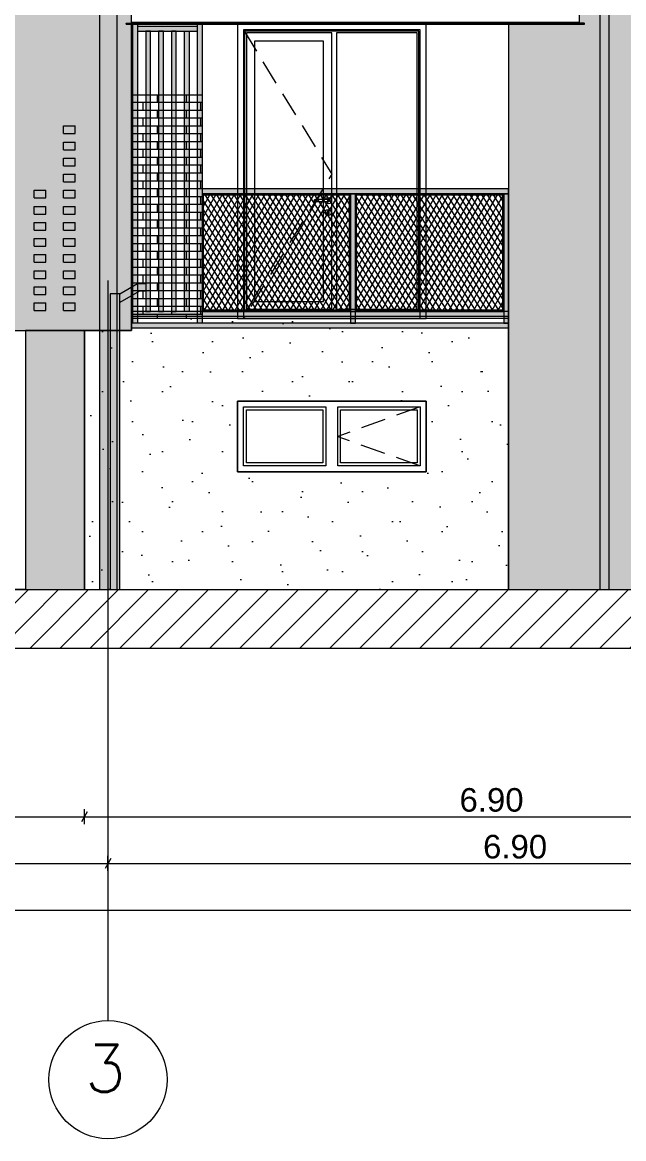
# Model space of a CAD drawing. Header units: millimetres. Extents: x 476244520 to 476657119, y 4620824743 to 4621446928.
# Drawn here: x 476552802 to 476557907, y 4621065785 to 4621075260 of the extents above; entities that cross this region are included whole.
import ezdxf

# ---------------------------------------------------------------- set-up
doc = ezdxf.new("R2010")
doc.units = ezdxf.units.MM
doc.header["$MEASUREMENT"] = 0
doc.linetypes.add('Hidden Line', pattern=[317.5, 211.666667, -105.833333])
for name, color, linetype, lineweight in [('0_Pen_No__250_Pen_No__255', 255, 'Continuous', 0), ('0_Pen_No__250_Pen_No__7', 7, 'Continuous', 0), ('2D Drafting - General_Pen_No__30_Pen_No__9_Pen_No__9_Pen_No__253', 252, 'Continuous', 0), ('2D Drafting - General_Pen_No__30_Pen_No__9_Pen_No__9_Pen_No__7', 7, 'Continuous', 0), ('2D Drafting - General_Pen_No__7_Pen_No__250', 7, 'Continuous', 0), ('2D Drafting - General_Pen_No__7_Pen_No__7', 7, 'Continuous', 0), ('a-iataki_Pen_No__5_Pen_No__5_Pen_No__142', 142, 'Continuous', 0), ('New_2D Drafting - General_Pen_No__30_Pen_No__9_Pen_No__9_Pen_No__255', 255, 'Continuous', 0), ('New_2D Drafting - General_Pen_No__30_Pen_No__9_Pen_No__9_Pen_No__7', 7, 'Continuous', 0), ('New_2D Drafting - General_Pen_No__4', 7, 'Continuous', 0), ('New_2D Drafting - General_Pen_No__42', 250, 'Continuous', 0), ('New_2D Drafting - General_Pen_No__7', 7, 'Continuous', 0), ('New_Structural - Bearing_Pen_No__250', 7, 'Continuous', 0), ('New_Structural - Bearing_Pen_No__7', 7, 'Continuous', 0), ('Structural - Bearing_Pen_No__250', 7, 'Continuous', 0), ('Structural - Bearing_Pen_No__7', 7, 'Continuous', 0), ('zoma_Pen_No__142', 142, 'Continuous', 0), ('zoma_Pen_No__5_Pen_No__5_Pen_No__142', 142, 'Continuous', 0)]:
    doc.layers.add(name, color=color, linetype=linetype, lineweight=lineweight)
doc.layers.add('New_2D Drafting - General_Pen_No__30_Pen_No__9_Pen_No__9_Pen_No__254', color=7, linetype='Continuous', lineweight=0, true_color=0xcccccc)
doc.layers.add('zoma', color=7, linetype='Continuous')
doc.styles.add('GENERATED_STYLE_2', font='arial.ttf')
doc.dimstyles.new('GENERATED_STYLE__1', dxfattribs={"dimtxt": 200, "dimasz": 64.421331, "dimexe": 0.18, "dimexo": 3, "dimgap": 0.09, "dimtad": 1, "dimtih": 1, "dimtoh": 1, "dimlfac": 0.001, "dimzin": 0, "dimdsep": 46, "dimtxsty": 'GENERATED_STYLE_2', "dimblk": 'ARROWHEAD_2', "dimblk1": 'ARROWHEAD_2', "dimblk2": 'ARROWHEAD_2', "dimcen": 0.09, "dimclrd": 142, "dimclre": 142, "dimclrt": 142, "dimadec": 0, "dimazin": 0, "dimtfac": 1, "dimtdec": 4, "dimtmove": 0, "dimatfit": 3, "dimfxl": 1, "dimtolj": 1, "dimtzin": 0, "dimarcsym": 0})
pattern_1 = [(60, (476844527.15, 4621385791.044), (-38.971143, 22.5), []), (122.833095, (476844527.15, 4621385791.044), (36.8060797, 18.75), [])]

# ---------------------------------------------------------------- blocks, each defined once
blk = doc.blocks.new('*D167', base_point=(476844527.1, 4621385791))
at = {"layer": 'zoma_Pen_No__142', "color": 142, "linetype": 'Continuous', "lineweight": 0, "transparency": 16777216}
for p, q in [((476546653.6, 4621068162.8), (476546604.7, 4621068078.1)), ((476546629.2, 4621068056.9), (476546629.2, 4621068184)), ((476553553.6, 4621068162.8), (476553504.7, 4621068078.1)), ((476553529.2, 4621068056.9), (476553529.2, 4621068184)), ((476546629.2, 4621068120.4), (476553529.2, 4621068120.4))]:
    blk.add_line(p, q, dxfattribs=at)
at = {"layer": 'zoma_Pen_No__142', "color": 142, "lineweight": 0, "transparency": 16777216, "insert": (476549813.1, 4621068160.4), "char_height": 200, "attachment_point": 7, "style": 'GENERATED_STYLE_2'}
blk.add_mtext('\\A1;{\\pql;\\fArial CYR|b0|i0|c204|p34;6.90}', dxfattribs=at)
blk = doc.blocks.new('ARROWHEAD_2')
at = {"color": 0, "linetype": 'Continuous', "lineweight": 0}
for p, q in [((0, 0), (-1, 0)), ((-0.38, -0.66), (0.38, 0.66))]:
    blk.add_line(p, q, dxfattribs=at)
blk = doc.blocks.new('*D168', base_point=(476844527.1, 4621385791))
at = {"layer": 'zoma_Pen_No__142', "color": 142, "linetype": 'Continuous', "lineweight": 0, "transparency": 16777216}
for p, q in [((476553553.6, 4621068162.8), (476553504.7, 4621068078.1)), ((476553529.2, 4621068056.9), (476553529.2, 4621068184)), ((476560453.6, 4621068162.8), (476560404.7, 4621068078.1)), ((476560429.2, 4621068056.9), (476560429.2, 4621068184)), ((476553529.2, 4621068120.4), (476560429.2, 4621068120.4))]:
    blk.add_line(p, q, dxfattribs=at)
at = {"layer": 'zoma_Pen_No__142', "color": 142, "lineweight": 0, "transparency": 16777216, "insert": (476556713.1, 4621068160.4), "char_height": 200, "attachment_point": 7, "style": 'GENERATED_STYLE_2'}
blk.add_mtext('\\A1;{\\pql;\\fArial CYR|b0|i0|c204|p34;6.90}', dxfattribs=at)
blk = doc.blocks.new('*D172', base_point=(476844527.1, 4621385791))
at = {"layer": 'zoma_Pen_No__142', "color": 142, "linetype": 'Continuous', "lineweight": 0, "transparency": 16777216}
for p, q in [((476539702.8, 4621067661.4), (476539702.8, 4621067788.5)), ((476581502.8, 4621067661.4), (476581502.8, 4621067788.5)), ((476539661.3, 4621067725), (476539702.8, 4621067725)), ((476539727.3, 4621067767.3), (476539678.3, 4621067682.6)), ((476539702.8, 4621067725), (476581502.8, 4621067725)), ((476581478.3, 4621067682.6), (476581527.3, 4621067767.3)), ((476581502.8, 4621067725), (476581544.2, 4621067725))]:
    blk.add_line(p, q, dxfattribs=at)
at = {"layer": 'zoma_Pen_No__142', "color": 142, "lineweight": 0, "transparency": 16777216, "insert": (476560260.9, 4621067765), "char_height": 200, "attachment_point": 7, "style": 'GENERATED_STYLE_2'}
blk.add_mtext('\\A1;{\\pql;\\fArial CYR|b0|i0|c204|p34;41.80}', dxfattribs=at)
blk = doc.blocks.new('*D176', base_point=(476844527.1, 4621385791))
at = {"layer": 'zoma_Pen_No__142', "color": 142, "linetype": 'Continuous', "lineweight": 0, "transparency": 16777216}
for p, q in [((476546854, 4621068559.8), (476546805.1, 4621068475)), ((476546829.5, 4621068453.8), (476546829.5, 4621068581)), ((476553353.5, 4621068559.8), (476553304.5, 4621068475)), ((476553329, 4621068453.8), (476553329, 4621068581)), ((476546829.5, 4621068517.4), (476553329, 4621068517.4))]:
    blk.add_line(p, q, dxfattribs=at)
at = {"layer": 'zoma_Pen_No__142', "color": 142, "lineweight": 0, "transparency": 16777216, "insert": (476549813.2, 4621068557.4), "char_height": 200, "attachment_point": 7, "style": 'GENERATED_STYLE_2'}
blk.add_mtext('\\A1;{\\pql;\\fArial CYR|b0|i0|c204|p34;6.50}', dxfattribs=at)
blk = doc.blocks.new('*D177', base_point=(476844527.1, 4621385791))
at = {"layer": 'zoma_Pen_No__142', "color": 142, "linetype": 'Continuous', "lineweight": 0, "transparency": 16777216}
for p, q in [((476553353.5, 4621068559.8), (476553304.5, 4621068475)), ((476553329, 4621068453.8), (476553329, 4621068581)), ((476560254, 4621068559.8), (476560205.1, 4621068475)), ((476560229.5, 4621068453.8), (476560229.5, 4621068581)), ((476553329, 4621068517.4), (476560229.5, 4621068517.4))]:
    blk.add_line(p, q, dxfattribs=at)
at = {"layer": 'zoma_Pen_No__142', "color": 142, "lineweight": 0, "transparency": 16777216, "char_height": 200, "attachment_point": 7, "style": 'GENERATED_STYLE_2'}
for s, insert in [('\\A1;{\\pql;\\fArial CYR|b0|i0|c204|p34;6.90}', (476556513.2, 4621068557.4)), ('\\A1;{\\pql;\\fArial CYR|b0|i0|c204|p34;0.40}', (476559672.9, 4621068557.4))]:
    blk.add_mtext(s, dxfattribs=dict(at, insert=insert))

msp = doc.modelspace()

# ---------------------------------------------------------------- hatches: boundary and pattern name
at = {"layer": '0_Pen_No__250_Pen_No__255', "linetype": 'Continuous', "lineweight": 0, "true_color": 0x3f3f3f}
for points in [[(476557784.01, 4621070445.479), (476557784.01, 4621082420.346), (476557704.011, 4621082420.346), (476557704.011, 4621070445.479)], [(476553629.122, 4621072882.158), (476553629.122, 4621072955.662), (476553779.014, 4621073042.291), (476553849.014, 4621073042.291), (476553849.014, 4621072978.291), (476553795.458, 4621072978.291)], [(476553629.122, 4621070445.464), (476553629.122, 4621072955.662), (476553548.953, 4621072955.662), (476553548.886, 4621070445.463)]]:
    msp.add_hatch(color=250, dxfattribs=at).paths.add_polyline_path(points)
at = {"layer": '2D Drafting - General_Pen_No__30_Pen_No__9_Pen_No__9_Pen_No__253', "linetype": 'Continuous', "lineweight": 0}
h = msp.add_hatch(dxfattribs=at)
h.set_pattern_fill('BRICK___RUNNING_BOND', color=252, style=0, pattern_type=2)
h.set_pattern_definition([(0, (476584677.18, 4621075479.1), (0, 66.64), []), (90, (476584677.18, 4621075479.1), (-244.8, 0), [66.64, -66.64]), (90, (476584799.58, 4621075545.74), (-244.8, 0), [66.64, -66.64])])
h.paths.add_polyline_path([(476539459.138, 4621072645.531), (476540629.005, 4621072645.531), (476540629.014, 4621075245.539), (476540629.014, 4621076667.176), (476540629.014, 4621084845.531), (476540629.014, 4621085057.885), (476540629.014, 4621085545.532), (476546429.014, 4621085545.532), (476546429.014, 4621072645.531), (476553686.976, 4621072645.531), (476553729.155, 4621072645.531), (476553729.155, 4621075945.533), (476553729.155, 4621078445.544), (476553729.155, 4621079070.057), (476553729.155, 4621085545.544), (476557529.011, 4621085545.544), (476557529.011, 4621075245.549), (476556929.206, 4621075245.549), (476556929.206, 4621070445.499), (476563929.127, 4621070445.499), (476563929.127, 4621075251.999), (476563329.323, 4621075251.999), (476563329.323, 4621085545.544), (476567129.179, 4621085545.544), (476567129.179, 4621072645.445), (476569940.806, 4621072645.445), (476569940.806, 4621072645.531), (476570829.494, 4621072645.531), (476572429.494, 4621072645.531), (476574429.014, 4621072645.531), (476574429.014, 4621085545.532), (476580229.014, 4621085545.532), (476580229.014, 4621072645.531), (476581399.049, 4621072645.531), (476581399.049, 4621085945.125), (476580317.511, 4621085945.125), (476574428.978, 4621085945.125), (476553729.155, 4621085945.125), (476546829.014, 4621085945.125), (476539459.138, 4621085945.125)])
h.paths.add_polyline_path([(476546829.014, 4621082345.544), (476546829.014, 4621084845.531), (476553329.014, 4621084845.531), (476553329.014, 4621082345.544)], flags=0)
h.paths.add_polyline_path([(476546829.014, 4621075945.533), (476546829.014, 4621078445.544), (476553329.014, 4621078445.544), (476553329.014, 4621075945.533)], flags=0)
h.paths.add_polyline_path([(476546829.014, 4621079145.544), (476546829.014, 4621081645.544), (476553329.014, 4621081645.544), (476553329.014, 4621079145.544)], flags=0)
h.paths.add_polyline_path([(476549474.939, 4621072745.581), (476549479.055, 4621072745.581), (476549479.055, 4621075245.581), (476547879.055, 4621075245.582), (476547879.055, 4621072745.581)], flags=0)
h.paths.add_polyline_path([(476559629.231, 4621083245.531), (476559629.231, 4621084845.531), (476558029.231, 4621084845.531), (476558029.231, 4621083245.531)], flags=0)
h.paths.add_polyline_path([(476559629.231, 4621073645.531), (476559629.231, 4621075245.531), (476558029.231, 4621075245.531), (476558029.231, 4621073645.531)], flags=0)
h.paths.add_polyline_path([(476558029.236, 4621076845.531), (476559629.236, 4621076845.531), (476559629.236, 4621078445.531), (476558029.236, 4621078445.531)], flags=0)
h.paths.add_polyline_path([(476559629.236, 4621080045.531), (476559629.236, 4621081645.531), (476558029.236, 4621081645.531), (476558029.236, 4621080045.531)], flags=0)
h.paths.add_polyline_path([(476559629.014, 4621071445.531), (476559629.014, 4621072045.531), (476558029.442, 4621072045.531), (476558029.442, 4621071445.531)], flags=0)
h.paths.add_polyline_path([(476561228.792, 4621078445.531), (476561228.792, 4621076845.531), (476562828.792, 4621076845.531), (476562828.792, 4621078445.531)], flags=0)
h.paths.add_polyline_path([(476561228.792, 4621080045.531), (476562828.792, 4621080045.531), (476562828.792, 4621081645.531), (476561228.792, 4621081645.531)], flags=0)
h.paths.add_polyline_path([(476561228.797, 4621084845.531), (476561228.797, 4621083245.531), (476562828.797, 4621083245.531), (476562828.797, 4621084845.531)], flags=0)
h.paths.add_polyline_path([(476562828.369, 4621071445.531), (476562828.369, 4621072045.531), (476561228.797, 4621072045.531), (476561228.797, 4621071445.531)], flags=0)
h.paths.add_polyline_path([(476561228.797, 4621073645.531), (476562828.797, 4621073645.531), (476562828.797, 4621075245.531), (476561228.797, 4621075245.531)], flags=0)
h.paths.add_polyline_path([(476568178.997, 4621081645.582), (476568178.997, 4621079145.581), (476569778.997, 4621079145.581), (476569778.997, 4621081645.581)], flags=0)
h.paths.add_polyline_path([(476569778.997, 4621075945.581), (476569778.997, 4621078445.581), (476568178.997, 4621078445.582), (476568178.997, 4621075945.581)], flags=0)
h.paths.add_polyline_path([(476568178.997, 4621082345.581), (476569778.997, 4621082345.581), (476569778.997, 4621084845.581), (476568178.997, 4621084845.582)], flags=0)
h.paths.add_polyline_path([(476571779.011, 4621084845.581), (476571779.011, 4621082345.581), (476573379.011, 4621082345.581), (476573379.011, 4621084845.582)], flags=0)
h.paths.add_polyline_path([(476571779.011, 4621081645.581), (476571779.011, 4621079145.581), (476573379.011, 4621079145.581), (476573379.011, 4621081645.582)], flags=0)
h.paths.add_polyline_path([(476571779.011, 4621075245.581), (476571779.011, 4621072745.581), (476571783.128, 4621072745.581), (476573379.011, 4621072745.581), (476573379.011, 4621075245.582)], flags=0)
h.paths.add_polyline_path([(476571779.011, 4621075945.581), (476573379.011, 4621075945.581), (476573379.011, 4621078445.582), (476571779.011, 4621078445.581)], flags=0)
at = {"layer": '2D Drafting - General_Pen_No__7_Pen_No__7', "linetype": 'Continuous', "lineweight": 0}
h = msp.add_hatch(dxfattribs=at)
h.set_pattern_fill('MASONRY_BLOCK', style=0, pattern_type=2)
h.set_pattern_definition([(45, (476844527.15, 4621385791.04), (-127.27922, 127.27922), [])])
h.paths.add_polyline_path([(476586195.073, 4621070445.452), (476586195.073, 4621069945.453), (476529791.678, 4621069945.453), (476529791.678, 4621070445.443), (476544428.49, 4621070445.473)])
at = {"layer": 'New_2D Drafting - General_Pen_No__30_Pen_No__9_Pen_No__9_Pen_No__254', "linetype": 'Continuous', "lineweight": 0, "true_color": 0xcccccc}
msp.add_hatch(color=254, dxfattribs=at).paths.add_polyline_path([(476552828.972, 4621070445.38), (476553329.015, 4621070445.292), (476553329.014, 4621072645.531), (476552829.036, 4621072645.531)])
at = {"layer": 'New_2D Drafting - General_Pen_No__30_Pen_No__9_Pen_No__9_Pen_No__255', "linetype": 'Continuous', "lineweight": 0}
for points in [[(476553607.829, 4621070445.492), (476553607.829, 4621085245.557), (476553457.829, 4621085245.557), (476553457.829, 4621070445.492)], [(476553739.014, 4621075245.531), (476553779.014, 4621075245.531), (476553779.014, 4621072705.531), (476553739.014, 4621072705.531)], [(476553779.014, 4621075225.619), (476553779.014, 4621075185.531), (476554289.014, 4621075185.531), (476554289.014, 4621075225.619)], [(476553889.014, 4621075185.531), (476553849.014, 4621075185.531), (476553849.014, 4621072805.531), (476553889.014, 4621072805.531)], [(476553999.014, 4621075185.531), (476553959.014, 4621075185.531), (476553959.014, 4621072805.531), (476553999.014, 4621072805.531)], [(476554109.014, 4621075185.531), (476554069.014, 4621075185.531), (476554069.014, 4621072805.531), (476554109.014, 4621072805.531)], [(476554179.014, 4621075185.531), (476554219.014, 4621075185.531), (476554219.014, 4621072805.531), (476554179.014, 4621072805.531)], [(476554289.014, 4621075245.531), (476554329.014, 4621075245.531), (476554329.014, 4621072705.531), (476554289.014, 4621072705.531)], [(476554329.014, 4621073845.583), (476554329.014, 4621073805.496), (476556929.206, 4621073805.496), (476556929.206, 4621073845.583)], [(476554329.014, 4621072805.468), (476554339.014, 4621072815.468), (476554339.014, 4621073795.496), (476554329.014, 4621073805.496)], [(476555579.014, 4621073795.496), (476555589.014, 4621073805.496), (476554329.014, 4621073805.496), (476554339.014, 4621073795.496)], [(476555589.014, 4621072805.468), (476555579.014, 4621072815.468), (476555579.014, 4621073795.496), (476555589.014, 4621073805.496)], [(476555589.014, 4621072705.531), (476555629.014, 4621072705.531), (476555629.014, 4621073805.496), (476555589.014, 4621073805.496)], [(476556879.206, 4621073795.496), (476556889.206, 4621073805.496), (476555629.014, 4621073805.496), (476555639.014, 4621073795.496)], [(476555629.014, 4621072805.468), (476555639.014, 4621072815.468), (476555639.014, 4621073795.496), (476555629.014, 4621073805.496)], [(476556889.206, 4621073805.496), (476556879.206, 4621073795.496), (476556879.206, 4621072815.468), (476556889.206, 4621072805.468)], [(476556889.206, 4621072705.468), (476556929.206, 4621072705.468), (476556929.206, 4621073805.496), (476556889.206, 4621073805.496)], [(476553729.155, 4621072805.468), (476553729.155, 4621072765.468), (476556929.206, 4621072765.468), (476556929.206, 4621072805.468)], [(476554339.014, 4621072815.468), (476554329.014, 4621072805.468), (476555589.014, 4621072805.468), (476555579.014, 4621072815.468)], [(476555639.014, 4621072815.468), (476555629.014, 4621072805.468), (476556889.206, 4621072805.468), (476556879.206, 4621072815.468)], [(476553729.155, 4621072705.531), (476553729.155, 4621072665.531), (476556929.206, 4621072665.531), (476556929.206, 4621072705.531)]]:
    msp.add_hatch(color=255, dxfattribs=at).paths.add_polyline_path(points)
h = msp.add_hatch(dxfattribs=at)
h.set_pattern_fill('BRICK___RUNNING_BOND', color=255, style=0, pattern_type=2)
h.set_pattern_definition([(0, (476844527.15, 4621385791.044), (0, 66.64), []), (90, (476844527.15, 4621385791.04), (-244.8, 0), [66.64, -66.64]), (90, (476844649.55, 4621385857.68), (-244.8, 0), [66.64, -66.64])])
h.paths.add_polyline_path([(476554329.014, 4621072745.531), (476553729.155, 4621072745.531), (476553729.155, 4621074645.166), (476554329.014, 4621074645.166)])
at = {"layer": 'New_2D Drafting - General_Pen_No__42', "linetype": 'Continuous', "lineweight": 0}
h = msp.add_hatch(dxfattribs=at)
h.set_pattern_fill('CUT_STONE', color=250, style=0, pattern_type=2)
h.set_pattern_definition([(45, (476844527.15, 4621386591.04), (-254.55844, 254.55844), [0, -240, 0, -360]), (110, (476845327.15, 4621386591.04), (338.28934, 123.12725), [0, -176, 0, -304])])
h.paths.add_polyline_path([(476553329.014, 4621072645.531), (476553329.014, 4621070445.492), (476556929.206, 4621070445.499), (476556929.206, 4621072645.531), (476556929.206, 4621072745.589), (476553729.155, 4621072745.589), (476553729.155, 4621072645.531)])
h.paths.add_polyline_path([(476556228.646, 4621071445.531), (476556228.646, 4621072045.531), (476554629.074, 4621072045.531), (476554629.074, 4621071445.531)], flags=0)
at = {"layer": 'New_2D Drafting - General_Pen_No__7', "linetype": 'Continuous', "lineweight": 0}
h = msp.add_hatch(dxfattribs=at)
h.set_pattern_fill('BATT_INSULATION', style=0, pattern_type=2)
h.set_pattern_definition(pattern_1)
h.paths.add_polyline_path([(476554339.014, 4621073795.496), (476555579.014, 4621073795.496), (476555579.014, 4621072815.468), (476554339.014, 4621072815.468)])
h = msp.add_hatch(dxfattribs=at)
h.set_pattern_fill('BATT_INSULATION', style=0, pattern_type=2)
h.set_pattern_definition(pattern_1)
h.paths.add_polyline_path([(476555639.014, 4621073795.496), (476556879.206, 4621073795.496), (476556879.206, 4621072815.468), (476555639.014, 4621072815.468)])

# ---------------------------------------------------------------- linework, layer by layer
at = {"layer": '0_Pen_No__250_Pen_No__7', "color": 7, "linetype": 'Continuous', "lineweight": 0, "flags": 128}
for points in [[(476557784.01, 4621070445.479), (476557784.01, 4621082420.346), (476557704.011, 4621082420.346), (476557704.011, 4621070445.479)], [(476553629.122, 4621072882.158), (476553629.122, 4621072955.662), (476553779.014, 4621073042.291), (476553849.014, 4621073042.291), (476553849.014, 4621072978.291), (476553795.458, 4621072978.291)], [(476553629.122, 4621070445.464), (476553629.122, 4621072955.662), (476553548.953, 4621072955.662), (476553548.886, 4621070445.463)]]:
    msp.add_lwpolyline(points, close=True, dxfattribs=at)
at = {"layer": '2D Drafting - General_Pen_No__30_Pen_No__9_Pen_No__9_Pen_No__7', "color": 7, "linetype": 'Continuous', "lineweight": 0, "flags": 128}
msp.add_lwpolyline([(476574428.978, 4621085945.125), (476553729.155, 4621085945.125), (476546829.014, 4621085945.125), (476539459.138, 4621085945.125), (476539459.138, 4621072645.531), (476540629.005, 4621072645.531), (476540629.014, 4621075245.539), (476540629.014, 4621076667.176), (476540629.014, 4621084845.531), (476540629.014, 4621085057.885), (476540629.014, 4621085545.532), (476546429.014, 4621085545.532), (476546429.014, 4621072645.531), (476553686.976, 4621072645.531), (476553729.155, 4621072645.531), (476553729.155, 4621075945.533), (476553729.155, 4621078445.544), (476553729.155, 4621079070.057), (476553729.155, 4621085545.544), (476557529.011, 4621085545.544), (476557529.011, 4621075245.549), (476556929.206, 4621075245.549), (476556929.206, 4621070445.499), (476563929.127, 4621070445.499)], dxfattribs=at)
at = {"layer": '2D Drafting - General_Pen_No__7_Pen_No__250', "color": 7, "linetype": 'Continuous', "lineweight": 0, "flags": 128}
msp.add_lwpolyline([(476586195.073, 4621070445.452), (476586195.073, 4621069945.453), (476529791.678, 4621069945.453), (476529791.678, 4621070445.443), (476544428.49, 4621070445.473)], close=True, dxfattribs=at)
at = {"layer": '2D Drafting - General_Pen_No__7_Pen_No__7', "color": 7, "linetype": 'Continuous', "lineweight": 0, "flags": 128}
for points in [[(476554632.827, 4621072745.552), (476556228.71, 4621072745.558), (476556228.701, 4621075245.558), (476554628.701, 4621075245.552)], [(476554628.701, 4621075245.552), (476554628.71, 4621072745.552), (476554632.827, 4621072745.552)], [(476552824.914, 4621070445.47), (476551229.036, 4621070445.47), (476551229.036, 4621072645.489)], [(476552829.036, 4621072645.38), (476552829.041, 4621072465.427), (476552829.1, 4621070445.427), (476552824.914, 4621070445.428)]]:
    msp.add_lwpolyline(points, dxfattribs=at)
for points in [[(476556178.702, 4621075195.557), (476554678.702, 4621075195.552), (476554678.71, 4621072745.553), (476556178.71, 4621072745.559)], [(476556168.702, 4621075185.557), (476554688.702, 4621075185.552), (476554688.71, 4621072805.554), (476556168.71, 4621072805.559)], [(476555428.706, 4621075170.554), (476554703.702, 4621075170.552), (476554703.71, 4621072825.554), (476555428.71, 4621072825.557)], [(476556153.702, 4621075170.557), (476555468.702, 4621075170.554), (476555468.71, 4621072825.557), (476556153.71, 4621072825.559)], [(476555358.702, 4621075100.554), (476554773.702, 4621075100.552), (476554773.71, 4621072890.554), (476555358.71, 4621072890.556)]]:
    msp.add_lwpolyline(points, close=True, dxfattribs=at)
at = {"layer": '2D Drafting - General_Pen_No__7_Pen_No__7', "color": 7, "linetype": 'Hidden Line', "lineweight": 0, "flags": 128}
for points in [[(476554678.702, 4621075195.552), (476555428.706, 4621073971.431), (476554679.487, 4621072746.837)], [(476556178.646, 4621071995.531), (476555478.86, 4621071745.531), (476556178.646, 4621071495.531)]]:
    msp.add_lwpolyline(points, dxfattribs=at)
at = {"layer": 'New_2D Drafting - General_Pen_No__30_Pen_No__9_Pen_No__9_Pen_No__7', "color": 7, "linetype": 'Continuous', "lineweight": 0, "flags": 128}
for points in [[(476553607.829, 4621070445.492), (476553607.829, 4621085245.557), (476553457.829, 4621085245.557), (476553457.829, 4621070445.492)], [(476553739.014, 4621075245.531), (476553779.014, 4621075245.531), (476553779.014, 4621072705.531), (476553739.014, 4621072705.531)], [(476553779.014, 4621075225.619), (476553779.014, 4621075185.531), (476554289.014, 4621075185.531), (476554289.014, 4621075225.619)], [(476553889.014, 4621075185.531), (476553849.014, 4621075185.531), (476553849.014, 4621072805.531), (476553889.014, 4621072805.531)], [(476553999.014, 4621075185.531), (476553959.014, 4621075185.531), (476553959.014, 4621072805.531), (476553999.014, 4621072805.531)], [(476554109.014, 4621075185.531), (476554069.014, 4621075185.531), (476554069.014, 4621072805.531), (476554109.014, 4621072805.531)], [(476554179.014, 4621075185.531), (476554219.014, 4621075185.531), (476554219.014, 4621072805.531), (476554179.014, 4621072805.531)], [(476554289.014, 4621075245.531), (476554329.014, 4621075245.531), (476554329.014, 4621072705.531), (476554289.014, 4621072705.531)], [(476554329.014, 4621072745.531), (476553729.155, 4621072745.531), (476553729.155, 4621074645.166), (476554329.014, 4621074645.166)], [(476554329.014, 4621073845.583), (476554329.014, 4621073805.496), (476556929.206, 4621073805.496), (476556929.206, 4621073845.583)], [(476554329.014, 4621072805.468), (476554339.014, 4621072815.468), (476554339.014, 4621073795.496), (476554329.014, 4621073805.496)], [(476555579.014, 4621073795.496), (476555589.014, 4621073805.496), (476554329.014, 4621073805.496), (476554339.014, 4621073795.496)], [(476555589.014, 4621072805.468), (476555579.014, 4621072815.468), (476555579.014, 4621073795.496), (476555589.014, 4621073805.496)], [(476555589.014, 4621072705.531), (476555629.014, 4621072705.531), (476555629.014, 4621073805.496), (476555589.014, 4621073805.496)], [(476556879.206, 4621073795.496), (476556889.206, 4621073805.496), (476555629.014, 4621073805.496), (476555639.014, 4621073795.496)], [(476555629.014, 4621072805.468), (476555639.014, 4621072815.468), (476555639.014, 4621073795.496), (476555629.014, 4621073805.496)], [(476556889.206, 4621073805.496), (476556879.206, 4621073795.496), (476556879.206, 4621072815.468), (476556889.206, 4621072805.468)], [(476556889.206, 4621072705.468), (476556929.206, 4621072705.468), (476556929.206, 4621073805.496), (476556889.206, 4621073805.496)], [(476553729.155, 4621072805.468), (476553729.155, 4621072765.468), (476556929.206, 4621072765.468), (476556929.206, 4621072805.468)], [(476554339.014, 4621072815.468), (476554329.014, 4621072805.468), (476555589.014, 4621072805.468), (476555579.014, 4621072815.468)], [(476555639.014, 4621072815.468), (476555629.014, 4621072805.468), (476556889.206, 4621072805.468), (476556879.206, 4621072815.468)], [(476552828.972, 4621070445.38), (476553329.015, 4621070445.292), (476553329.014, 4621072645.531), (476552829.036, 4621072645.531)], [(476553729.155, 4621072705.531), (476553729.155, 4621072665.531), (476556929.206, 4621072665.531), (476556929.206, 4621072705.531)]]:
    msp.add_lwpolyline(points, close=True, dxfattribs=at)
at = {"layer": 'New_2D Drafting - General_Pen_No__4', "color": 7, "linetype": 'Continuous', "lineweight": 0, "flags": 128}
for points in [[(476554339.014, 4621073795.496), (476555579.014, 4621073795.496), (476555579.014, 4621072815.468), (476554339.014, 4621072815.468)], [(476555639.014, 4621073795.496), (476556879.206, 4621073795.496), (476556879.206, 4621072815.468), (476555639.014, 4621072815.468)], [(476553329.014, 4621072645.531), (476553329.014, 4621070445.492), (476556929.206, 4621070445.499), (476556929.206, 4621072645.531), (476556929.206, 4621072745.589), (476553729.155, 4621072745.589), (476553729.155, 4621072645.531)], [(476556228.646, 4621071445.531), (476556228.646, 4621072045.531), (476554629.074, 4621072045.531), (476554629.074, 4621071445.531)]]:
    msp.add_lwpolyline(points, close=True, dxfattribs=at)
at = {"layer": 'New_Structural - Bearing_Pen_No__250', "color": 7, "linetype": 'Continuous', "lineweight": 0}
for p, q in [((476553151.452, 4621074315.081), (476553151.452, 4621074380.081)), ((476553151.452, 4621074380.081), (476553251.125, 4621074380.081)), ((476553251.125, 4621074315.081), (476553251.125, 4621074380.081)), ((476553151.452, 4621074315.081), (476553251.125, 4621074315.081)), ((476553151.452, 4621074178.564), (476553151.452, 4621074243.564)), ((476553151.452, 4621074243.564), (476553251.125, 4621074243.564)), ((476553251.125, 4621074178.564), (476553251.125, 4621074243.564)), ((476553151.452, 4621074178.564), (476553251.125, 4621074178.564)), ((476553151.452, 4621074042.046), (476553151.452, 4621074107.046)), ((476553151.452, 4621074107.046), (476553251.125, 4621074107.046)), ((476553151.452, 4621074042.046), (476553251.125, 4621074042.046)), ((476553251.125, 4621074042.046), (476553251.125, 4621074107.046)), ((476553151.452, 4621073905.529), (476553151.452, 4621073970.529)), ((476553151.452, 4621073970.529), (476553251.125, 4621073970.529)), ((476553251.125, 4621073905.529), (476553251.125, 4621073970.529)), ((476553151.452, 4621073905.529), (476553251.125, 4621073905.529)), ((476552901.78, 4621073769.012), (476552901.78, 4621073834.012)), ((476552901.78, 4621073834.012), (476553001.452, 4621073834.012)), ((476552901.78, 4621073769.012), (476553001.452, 4621073769.012)), ((476553001.452, 4621073769.012), (476553001.452, 4621073834.012)), ((476553151.452, 4621073769.012), (476553151.452, 4621073834.012)), ((476553151.452, 4621073834.012), (476553251.125, 4621073834.012)), ((476553151.452, 4621073769.012), (476553251.125, 4621073769.012)), ((476553251.125, 4621073769.012), (476553251.125, 4621073834.012)), ((476555280.745, 4621073752.626), (476555277.816, 4621073745.555)), ((476555282.297, 4621073752.626), (476555279.538, 4621073745.555)), ((476555287.816, 4621073755.555), (476555280.745, 4621073752.626)), ((476555287.112, 4621073752.626), (476555285, 4621073745.555)), ((476555288.958, 4621073755.555), (476555287.816, 4621073755.555)), ((476555292.21, 4621073755.555), (476555288.958, 4621073755.555)), ((476555297.076, 4621073755.555), (476555292.21, 4621073755.555)), ((476555294.317, 4621073752.626), (476555293.174, 4621073745.555)), ((476555302.816, 4621073755.555), (476555297.076, 4621073755.555)), ((476555382.816, 4621073755.555), (476555302.816, 4621073755.555)), ((476555373.496, 4621073755.555), (476555374.434, 4621073759.055)), ((476555374.434, 4621073759.055), (476555384.316, 4621073768.938)), ((476555388.557, 4621073755.555), (476555382.816, 4621073755.555)), ((476555384.316, 4621073768.938), (476555397.816, 4621073772.555)), ((476555393.423, 4621073755.555), (476555388.557, 4621073755.555)), ((476555391.316, 4621073752.626), (476555392.458, 4621073745.555)), ((476555396.674, 4621073755.555), (476555393.423, 4621073755.555)), ((476555397.816, 4621073755.555), (476555396.674, 4621073755.555)), ((476555397.816, 4621073772.555), (476555411.316, 4621073768.938)), ((476555397.816, 4621073755.555), (476555404.887, 4621073752.626)), ((476555398.521, 4621073752.626), (476555400.633, 4621073745.555)), ((476555403.335, 4621073752.626), (476555406.094, 4621073745.555)), ((476555404.887, 4621073752.626), (476555407.816, 4621073745.555)), ((476555411.316, 4621073768.938), (476555421.199, 4621073759.055)), ((476555421.199, 4621073759.055), (476555424.816, 4621073745.555)), ((476552901.78, 4621073632.495), (476552901.78, 4621073697.495)), ((476552901.78, 4621073697.495), (476553001.452, 4621073697.495)), ((476553001.452, 4621073632.495), (476553001.452, 4621073697.495)), ((476553151.452, 4621073632.495), (476553151.452, 4621073697.495)), ((476553151.452, 4621073697.495), (476553251.125, 4621073697.495)), ((476553251.125, 4621073632.495), (476553251.125, 4621073697.495)), ((476555277.816, 4621073745.555), (476555280.745, 4621073738.484)), ((476555279.538, 4621073745.555), (476555282.297, 4621073738.484)), ((476555280.745, 4621073738.484), (476555287.816, 4621073735.555)), ((476555285, 4621073745.555), (476555287.112, 4621073738.484)), ((476555288.958, 4621073735.555), (476555287.816, 4621073735.555)), ((476555292.21, 4621073735.555), (476555288.958, 4621073735.555)), ((476555297.076, 4621073735.555), (476555292.21, 4621073735.555)), ((476555293.174, 4621073745.555), (476555294.317, 4621073738.484)), ((476555302.816, 4621073735.555), (476555297.076, 4621073735.555)), ((476555382.816, 4621073735.555), (476555302.816, 4621073735.555)), ((476555370.817, 4621073645.555), (476555374.434, 4621073659.055)), ((476555374.434, 4621073732.055), (476555373.496, 4621073735.555)), ((476555384.316, 4621073722.172), (476555374.434, 4621073732.055)), ((476555374.434, 4621073659.055), (476555384.317, 4621073668.938)), ((476555388.557, 4621073735.555), (476555382.816, 4621073735.555)), ((476555397.816, 4621073718.555), (476555384.316, 4621073722.172)), ((476555384.317, 4621073668.938), (476555397.817, 4621073672.555)), ((476555393.423, 4621073735.555), (476555388.557, 4621073735.555)), ((476555391.096, 4621073657.195), (476555390.349, 4621073655.247)), ((476555390.349, 4621073655.247), (476555392.817, 4621073649.955)), ((476555391.096, 4621073657.195), (476555392.441, 4621073660.699)), ((476555392.458, 4621073745.555), (476555391.316, 4621073738.484)), ((476555397.817, 4621073662.98), (476555392.441, 4621073660.699)), ((476555396.675, 4621073735.555), (476555393.423, 4621073735.555)), ((476555397.816, 4621073735.555), (476555396.675, 4621073735.555)), ((476555404.887, 4621073738.484), (476555397.816, 4621073735.555)), ((476555411.316, 4621073722.172), (476555397.816, 4621073718.555)), ((476555397.817, 4621073672.555), (476555411.317, 4621073668.938)), ((476555403.192, 4621073660.699), (476555397.817, 4621073662.98)), ((476555400.633, 4621073745.555), (476555398.521, 4621073738.484)), ((476555402.817, 4621073649.955), (476555405.284, 4621073655.247)), ((476555404.537, 4621073657.195), (476555403.192, 4621073660.699)), ((476555406.094, 4621073745.555), (476555403.335, 4621073738.484)), ((476555404.537, 4621073657.195), (476555405.284, 4621073655.247)), ((476555407.816, 4621073745.555), (476555404.887, 4621073738.484)), ((476555421.199, 4621073732.055), (476555411.316, 4621073722.172)), ((476555411.317, 4621073668.938), (476555421.199, 4621073659.055)), ((476555424.816, 4621073745.555), (476555421.199, 4621073732.055)), ((476555421.199, 4621073659.055), (476555424.817, 4621073645.555)), ((476552901.78, 4621073632.495), (476553001.452, 4621073632.495)), ((476552901.78, 4621073495.977), (476552901.78, 4621073560.977)), ((476552901.78, 4621073560.977), (476553001.452, 4621073560.977)), ((476553001.452, 4621073495.977), (476553001.452, 4621073560.977)), ((476553151.452, 4621073632.495), (476553251.125, 4621073632.495)), ((476553151.452, 4621073495.977), (476553151.452, 4621073560.977)), ((476553151.452, 4621073560.977), (476553251.125, 4621073560.977)), ((476553251.125, 4621073495.977), (476553251.125, 4621073560.977)), ((476555374.434, 4621073632.055), (476555370.817, 4621073645.555)), ((476555384.317, 4621073622.172), (476555374.434, 4621073632.055)), ((476555397.817, 4621073618.555), (476555384.317, 4621073622.172)), ((476555392.817, 4621073649.955), (476555392.817, 4621073648.442)), ((476555392.817, 4621073648.442), (476555392.817, 4621073645.555)), ((476555392.817, 4621073645.555), (476555392.817, 4621073642.668)), ((476555392.817, 4621073642.668), (476555392.817, 4621073636.895)), ((476555392.817, 4621073636.895), (476555392.817, 4621073633.055)), ((476555392.817, 4621073633.055), (476555394.281, 4621073629.519)), ((476555394.281, 4621073629.519), (476555397.817, 4621073628.055)), ((476555397.817, 4621073628.055), (476555401.352, 4621073629.52)), ((476555411.317, 4621073622.172), (476555397.817, 4621073618.555)), ((476555401.352, 4621073629.52), (476555402.817, 4621073633.055)), ((476555402.817, 4621073648.442), (476555402.817, 4621073649.955)), ((476555402.817, 4621073648.442), (476555402.817, 4621073645.555)), ((476555402.817, 4621073645.555), (476555402.817, 4621073642.668)), ((476555402.817, 4621073642.668), (476555402.817, 4621073636.895)), ((476555402.817, 4621073636.895), (476555402.817, 4621073633.055)), ((476555421.199, 4621073632.055), (476555411.317, 4621073622.172)), ((476555424.817, 4621073645.555), (476555421.199, 4621073632.055)), ((476552901.78, 4621073495.977), (476553001.452, 4621073495.977)), ((476553151.452, 4621073495.977), (476553251.125, 4621073495.977)), ((476552901.78, 4621073359.46), (476552901.78, 4621073424.46)), ((476552901.78, 4621073424.46), (476553001.452, 4621073424.46)), ((476553001.452, 4621073359.46), (476553001.452, 4621073424.46)), ((476553151.452, 4621073359.46), (476553151.452, 4621073424.46)), ((476553151.452, 4621073424.46), (476553251.125, 4621073424.46)), ((476553251.125, 4621073359.46), (476553251.125, 4621073424.46)), ((476552901.78, 4621073359.46), (476553001.452, 4621073359.46)), ((476552901.78, 4621073222.943), (476552901.78, 4621073287.943)), ((476552901.78, 4621073287.943), (476553001.452, 4621073287.943)), ((476553001.452, 4621073222.943), (476553001.452, 4621073287.943)), ((476553151.452, 4621073359.46), (476553251.125, 4621073359.46)), ((476553151.452, 4621073222.943), (476553151.452, 4621073287.943)), ((476553151.452, 4621073287.943), (476553251.125, 4621073287.943)), ((476553251.125, 4621073222.943), (476553251.125, 4621073287.943)), ((476552901.78, 4621073222.943), (476553001.452, 4621073222.943)), ((476553151.452, 4621073222.943), (476553251.125, 4621073222.943)), ((476552901.78, 4621073086.425), (476552901.78, 4621073151.425)), ((476552901.78, 4621073151.425), (476553001.452, 4621073151.425)), ((476552901.78, 4621073086.425), (476553001.452, 4621073086.425)), ((476553001.452, 4621073086.425), (476553001.452, 4621073151.425)), ((476553151.452, 4621073086.425), (476553151.452, 4621073151.425)), ((476553151.452, 4621073151.425), (476553251.125, 4621073151.425)), ((476553151.452, 4621073086.425), (476553251.125, 4621073086.425)), ((476553251.125, 4621073086.425), (476553251.125, 4621073151.425)), ((476552901.78, 4621072949.908), (476552901.78, 4621073014.908)), ((476552901.78, 4621073014.908), (476553001.452, 4621073014.908)), ((476553001.452, 4621072949.908), (476553001.452, 4621073014.908)), ((476553151.452, 4621072949.908), (476553151.452, 4621073014.908)), ((476553151.452, 4621073014.908), (476553251.125, 4621073014.908)), ((476553251.125, 4621072949.908), (476553251.125, 4621073014.908)), ((476552901.78, 4621072949.908), (476553001.452, 4621072949.908)), ((476553151.452, 4621072949.908), (476553251.125, 4621072949.908)), ((476552901.78, 4621072813.391), (476552901.78, 4621072878.391)), ((476552901.78, 4621072878.391), (476553001.452, 4621072878.391)), ((476552901.78, 4621072813.391), (476553001.452, 4621072813.391)), ((476553001.452, 4621072813.391), (476553001.452, 4621072878.391)), ((476553151.452, 4621072813.391), (476553151.452, 4621072878.391)), ((476553151.452, 4621072878.391), (476553251.125, 4621072878.391)), ((476553151.452, 4621072813.391), (476553251.125, 4621072813.391)), ((476553251.125, 4621072813.391), (476553251.125, 4621072878.391))]:
    msp.add_line(p, q, dxfattribs=at)
at = {"layer": 'New_Structural - Bearing_Pen_No__7', "color": 7, "linetype": 'Continuous', "lineweight": 0}
for p, q in [((476554629.074, 4621071445.531), (476554629.074, 4621072045.531)), ((476556228.646, 4621072045.531), (476556228.646, 4621071445.531)), ((476554679.074, 4621071495.531), (476554679.074, 4621071995.531)), ((476554679.074, 4621071995.531), (476555378.86, 4621071995.531)), ((476554704.074, 4621071520.531), (476554704.074, 4621071970.531)), ((476554704.074, 4621071970.531), (476555353.86, 4621071970.531)), ((476555353.86, 4621071970.531), (476555353.86, 4621071520.531)), ((476555378.86, 4621071995.531), (476555378.86, 4621071495.531)), ((476555478.86, 4621071495.531), (476555478.86, 4621071995.531)), ((476555478.86, 4621071995.531), (476556178.646, 4621071995.531)), ((476555503.86, 4621071520.531), (476555503.86, 4621071970.531)), ((476555503.86, 4621071970.531), (476556153.646, 4621071970.531)), ((476556153.646, 4621071970.531), (476556153.646, 4621071520.531)), ((476556178.646, 4621071995.531), (476556178.646, 4621071495.531)), ((476555378.86, 4621071495.531), (476554679.074, 4621071495.531)), ((476555353.86, 4621071520.531), (476554704.074, 4621071520.531)), ((476556178.646, 4621071495.531), (476555478.86, 4621071495.531)), ((476556153.646, 4621071520.531), (476555503.86, 4621071520.531)), ((476556228.646, 4621071445.531), (476554629.074, 4621071445.531))]:
    msp.add_line(p, q, dxfattribs=at)
at = {"layer": 'Structural - Bearing_Pen_No__250', "color": 7, "linetype": 'Continuous', "lineweight": 0}
for p, q in [((476553682.829, 4621075248.044), (476553683.228, 4621075249.575)), ((476553682.829, 4621075245.549), (476553682.829, 4621075248.044)), ((476553682.829, 4621075248.044), (476557575.337, 4621075248.044)), ((476553682.829, 4621075245.549), (476557575.337, 4621075245.549)), ((476553683.228, 4621075249.575), (476553684.366, 4621075250.873)), ((476553684.366, 4621075250.873), (476553686.069, 4621075251.74)), ((476553686.069, 4621075251.74), (476553687.291, 4621075251.999)), ((476553687.291, 4621075251.999), (476553724.692, 4621075255.989)), ((476553687.291, 4621075251.999), (476557570.874, 4621075251.999)), ((476553724.692, 4621075255.989), (476553725.914, 4621075256.249)), ((476553724.692, 4621075255.989), (476557533.473, 4621075255.989)), ((476553725.914, 4621075256.249), (476553727.617, 4621075257.116)), ((476553727.617, 4621075257.116), (476553728.755, 4621075258.414)), ((476553728.755, 4621075258.414), (476553729.155, 4621075259.944)), ((476553729.155, 4621075259.944), (476557529.011, 4621075259.944)), ((476557529.41, 4621075258.414), (476557529.011, 4621075259.944)), ((476557530.548, 4621075257.116), (476557529.41, 4621075258.414)), ((476557532.251, 4621075256.249), (476557530.548, 4621075257.116)), ((476557533.473, 4621075255.989), (476557532.251, 4621075256.249)), ((476557570.874, 4621075251.999), (476557533.473, 4621075255.989)), ((476557572.096, 4621075251.74), (476557570.874, 4621075251.999)), ((476557573.799, 4621075250.873), (476557572.096, 4621075251.74)), ((476557574.937, 4621075249.575), (476557573.799, 4621075250.873)), ((476557575.337, 4621075248.044), (476557574.937, 4621075249.575)), ((476557575.337, 4621075245.549), (476557575.337, 4621075248.044))]:
    msp.add_line(p, q, dxfattribs=at)
at = {"layer": 'Structural - Bearing_Pen_No__7', "color": 7, "linetype": 'Continuous', "lineweight": 0}
msp.add_line((476554629.074, 4621072045.531), (476556228.646, 4621072045.531), dxfattribs=at)
at = {"layer": 'zoma_Pen_No__5_Pen_No__5_Pen_No__142', "color": 142, "linetype": 'Continuous', "lineweight": 0}
msp.add_line((476553529.167, 4621073069.568), (476553529.167, 4621066786.853), dxfattribs=at)
msp.add_circle((476553529.167, 4621066285.738), 501.115, dxfattribs=at)

# ---------------------------------------------------------------- texts
at = {"layer": 'a-iataki_Pen_No__5_Pen_No__5_Pen_No__142', "color": 142, "linetype": 'Continuous', "lineweight": 0, "insert": (476553677.906, 4621066581.856), "char_height": 400, "attachment_point": 3}
msp.add_mtext('\\A1;{\\pqr;\\Ftxt.shx;3}', dxfattribs=at)

# ---------------------------------------------------------------- dimensions: what is measured, and where the dimension line sits
at = {"layer": 'zoma', "color": 142, "linetype": 'Continuous', "lineweight": 0}
for base, p1, p2, picture, middle in [((476581502.797, 4621067724.959), (476539702.797, 4621076325.506), (476581502.797, 4621078287.446), '*D172', (476560596.855, 4621067864.959)), ((476560229.536, 4621068517.387), (476553329.014, 4621068517.387), (476560229.536, 4621073342.35), '*D177', (476556772.982, 4621068657.387)), ((476553329.014, 4621068517.387), (476546829.536, 4621073114.172), (476553329.014, 4621068517.387), '*D176', (476550072.982, 4621068657.387)), ((476553529.167, 4621068120.433), (476546629.167, 4621068140.191), (476553529.167, 4621066786.853), '*D167', (476550072.874, 4621068260.433)), ((476560429.167, 4621068120.433), (476553529.167, 4621066786.853), (476560429.167, 4621067392.618), '*D168', (476556972.874, 4621068260.433))]:
    dim = msp.add_linear_dim(base=base, p1=p1, p2=p2, dimstyle='GENERATED_STYLE__1', dxfattribs=at)
    dim.commit()
    dim.dimension.update_dxf_attribs({"geometry": picture, "text_midpoint": middle, "dimtype": 160})

doc.saveas('drawing.dxf')
